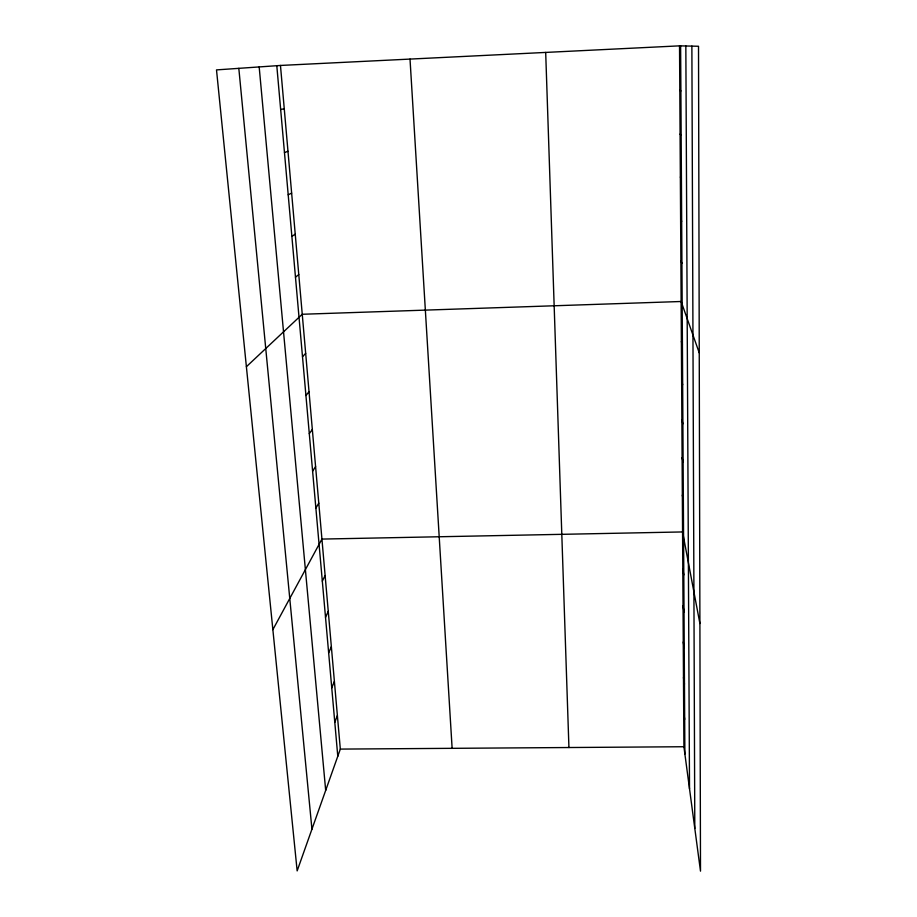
<?xml version="1.0" encoding="UTF-8"?>
<svg xmlns="http://www.w3.org/2000/svg" width="917" height="917" viewBox="0 0 917 917"><rect width="100%" height="100%" fill="white"/><g stroke="black" fill="none" stroke-linecap="round" stroke-linejoin="round"><path stroke-width="1.38" d="M280.464 65.451L340.322 749.097L297.154 870.898L216.504 69.898L280.464 65.451L679.531 45.85L698.513 46.263L700.496 871.15L683.91 746.736L679.531 45.85M334.797 722.355L337.387 715.489M331.748 687.91L334.396 681.342M328.664 652.904L331.358 646.634M325.512 617.324L328.263 611.375M322.325 581.149L325.122 575.521M272.865 629.647L321.936 539.081L682.569 531.94L699.9 623.537M315.872 508.075L318.784 503.135M312.605 471.178L315.586 466.593M309.293 433.672L312.33 429.454M305.934 395.536L309.029 391.697M302.507 356.747L305.67 353.309M246.398 366.708L302.243 314.267L681.136 301.498L699.247 352.862M295.48 277.175L298.77 274.573M291.87 236.357L295.24 234.179M288.202 194.817L291.64 193.097M284.465 152.543L287.972 151.294M280.671 109.513L284.247 108.756M340.322 749.097L683.91 746.736M679.818 90.382L680.884 90.943M680.082 134.123L681.159 135.189M680.357 177.084L681.411 178.643M680.62 219.278L681.675 221.329M680.872 260.749L681.927 263.259M681.377 341.548L682.42 344.941M681.629 380.922L682.661 384.727M681.87 419.631L682.89 423.837M682.11 457.698L683.119 462.283M682.34 495.123L683.348 500.086M682.798 569.239L683.807 574.925M683.027 605.919L684.025 611.948M683.257 642.003L684.242 648.353M683.474 677.48L684.46 684.162M683.692 712.394L684.678 719.375M238.821 68.351L311.94 829.197M259.179 66.93L325.684 790.408M276.796 65.703L337.788 756.261M410.014 59.089L452.127 748.329M545.684 52.429L568.93 747.527M680.62 45.873L684.884 754.026M691.876 46.114L694.799 828.452M685.836 45.988L689.515 788.826"/></g></svg>
